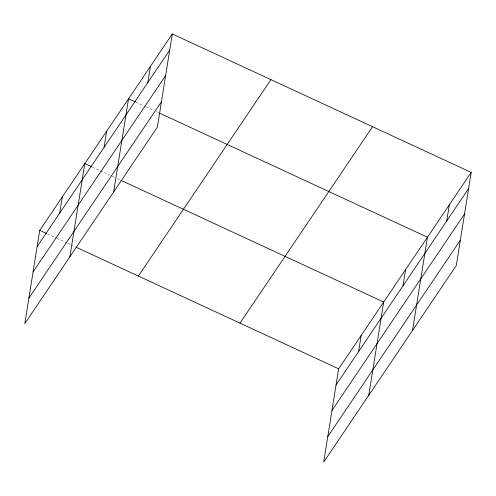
<?xml version="1.0" encoding="UTF-8"?>
<svg xmlns="http://www.w3.org/2000/svg" width="496" height="496" viewBox="0 0 496 496"><rect width="100%" height="100%" fill="white"/><g stroke="black" fill="none" stroke-linecap="round" stroke-linejoin="round"><path stroke-width="0.37" stroke-dasharray="2.48 1.86" d="M136.189 102.3L145.223 106.485M145.917 106.807L153.555 110.348M156.333 111.637L158.422 112.598M92.448 167.121L114.675 177.419M117.453 178.709L120.23 179.992M47.374 233.907L56.401 238.092M57.096 238.415L66.824 242.916M67.518 243.238L75.156 246.779"/><path stroke-width="0.74" d="M172.298 33.945L39.736 230.367L24.8 323.597L157.362 127.174L172.298 33.945L471.2 172.403L456.264 265.633L323.702 462.055L338.638 368.826L471.2 172.403M59.681 213.144L62.267 196.974M69.874 256.81L84.804 163.587L91.754 166.805M104.086 147.343L106.677 131.173M113.615 191.995L128.551 98.766L135.495 101.984M147.833 82.522L150.424 66.352M358.583 351.602L361.175 335.439M368.776 395.275L383.706 302.045L120.925 180.315M402.994 285.801L405.579 269.632M412.523 330.454L427.453 237.224L159.811 113.243M446.735 220.98L449.326 204.811M37.144 246.537L169.706 50.108M33.071 271.969L165.633 75.541M28.873 298.17L161.436 101.742M138.372 276.061L270.934 79.633M239.996 323.138L372.564 126.709M336.046 384.995L468.608 188.573M331.973 410.428L464.535 213.999M327.775 436.629L460.338 240.2M39.736 230.367L46.68 233.585M75.851 247.101L338.638 368.826"/></g></svg>
